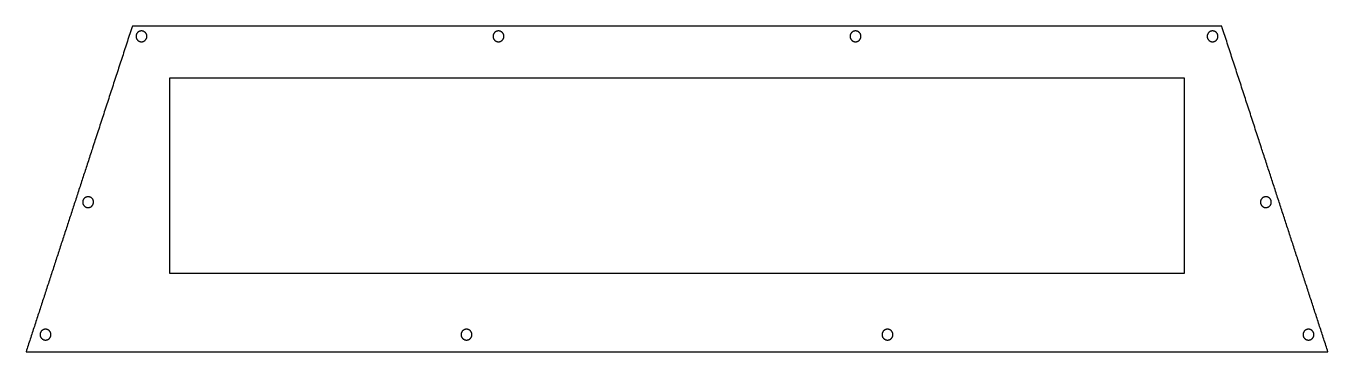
# Model space of a CAD drawing. Header units: inches. Extents: x 14 to 37.7, y 31.2 to 37.1.
import ezdxf

# ---------------------------------------------------------------- set-up
doc = ezdxf.new("R2010")
doc.units = ezdxf.units.IN
doc.header["$MEASUREMENT"] = 0
doc.layers.add('cut white', color=1, linetype='Continuous', true_color=0xfb0007)

msp = doc.modelspace()

# ---------------------------------------------------------------- linework, layer by layer
at = {"layer": 'cut white'}
for points, knots in [([(15.943, 37.107), (15.581, 35.997), (15.219, 34.887), (14.615, 33.037), (14.012, 31.187)], [621.606313, 621.606313, 621.606313, 662.7739, 662.7739, 731.398868, 731.398868, 731.398868]), ([(37.663, 31.187), (37.06, 33.037), (36.457, 34.887), (36.095, 35.997), (35.733, 37.107)], [457.889434, 457.889434, 457.889434, 526.514401, 526.514401, 567.681988, 567.681988, 567.681988])]:
    msp.add_open_spline(points, degree=2, knots=knots, dxfattribs=at)
for points in [[(35.733, 37.107), (25.838, 37.107), (15.943, 37.107)], [(16.615, 36.158), (16.615, 34.386), (16.615, 32.615)], [(35.06, 36.158), (25.838, 36.158), (16.615, 36.158)], [(35.06, 32.615), (35.06, 34.386), (35.06, 36.158)], [(16.615, 32.615), (25.838, 32.615), (35.06, 32.615)], [(14.04, 31.184), (25.838, 31.184), (37.636, 31.184)]]:
    msp.add_open_spline(points, degree=2, dxfattribs=at)
for points, weights, knots in [([(16.207, 36.92), (16.207, 36.821), (16.108, 36.821), (16.01, 36.821), (16.01, 36.92), (16.01, 37.018), (16.108, 37.018), (16.207, 37.018), (16.207, 36.92)], [1, 0.707106781187, 1, 0.707106781187, 1, 0.707106781187, 1, 0.707106781187, 1], [-15.707963, -15.707963, -15.707963, -11.780972, -11.780972, -7.853982, -7.853982, -3.926991, -3.926991, 0, 0, 0]), ([(22.693, 36.92), (22.693, 36.821), (22.594, 36.821), (22.496, 36.821), (22.496, 36.92), (22.496, 37.018), (22.594, 37.018), (22.693, 37.018), (22.693, 36.92)], [1, 0.707106781187, 1, 0.707106781187, 1, 0.707106781187, 1, 0.707106781187, 1], [-15.707963, -15.707963, -15.707963, -11.780972, -11.780972, -7.853982, -7.853982, -3.926991, -3.926991, 0, 0, 0]), ([(29.179, 36.92), (29.179, 36.821), (29.081, 36.821), (28.982, 36.821), (28.982, 36.92), (28.982, 37.018), (29.081, 37.018), (29.179, 37.018), (29.179, 36.92)], [1, 0.707106781187, 1, 0.707106781187, 1, 0.707106781187, 1, 0.707106781187, 1], [-15.707963, -15.707963, -15.707963, -11.780972, -11.780972, -7.853982, -7.853982, -3.926991, -3.926991, 0, 0, 0]), ([(35.665, 36.92), (35.665, 36.821), (35.567, 36.821), (35.469, 36.821), (35.469, 36.92), (35.469, 37.018), (35.567, 37.018), (35.665, 37.018), (35.665, 36.92)], [1, 0.707106781187, 1, 0.707106781187, 1, 0.707106781187, 1, 0.707106781187, 1], [-15.707963, -15.707963, -15.707963, -11.780972, -11.780972, -7.853982, -7.853982, -3.926991, -3.926991, 0, 0, 0]), ([(15.238, 33.907), (15.238, 33.808), (15.14, 33.808), (15.041, 33.808), (15.041, 33.907), (15.041, 34.005), (15.14, 34.005), (15.238, 34.005), (15.238, 33.907)], [1, 0.707106781187, 1, 0.707106781187, 1, 0.707106781187, 1, 0.707106781187, 1], [-15.707963, -15.707963, -15.707963, -11.780972, -11.780972, -7.853982, -7.853982, -3.926991, -3.926991, 0, 0, 0]), ([(36.634, 33.907), (36.634, 33.808), (36.535, 33.808), (36.437, 33.808), (36.437, 33.907), (36.437, 34.005), (36.535, 34.005), (36.634, 34.005), (36.634, 33.907)], [1, 0.707106781187, 1, 0.707106781187, 1, 0.707106781187, 1, 0.707106781187, 1], [-15.707963, -15.707963, -15.707963, -11.780972, -11.780972, -7.853982, -7.853982, -3.926991, -3.926991, 0, 0, 0]), ([(14.464, 31.499), (14.464, 31.4), (14.366, 31.4), (14.267, 31.4), (14.267, 31.499), (14.267, 31.597), (14.366, 31.597), (14.464, 31.597), (14.464, 31.499)], [1, 0.707106900396, 1, 0.707106781187, 1, 0.707106781187, 1, 0.707106900396, 1], [-15.707963, -15.707963, -15.707963, -11.780973, -11.780973, -7.853982, -7.853982, -3.92699, -3.92699, 0, 0, 0]), ([(22.112, 31.499), (22.112, 31.4), (22.014, 31.4), (21.915, 31.4), (21.915, 31.499), (21.915, 31.597), (22.014, 31.597), (22.112, 31.597), (22.112, 31.499)], [1, 0.707106781187, 1, 0.707106781187, 1, 0.707106781187, 1, 0.707106781187, 1], [-15.707963, -15.707963, -15.707963, -11.780972, -11.780972, -7.853982, -7.853982, -3.926991, -3.926991, 0, 0, 0]), ([(29.76, 31.499), (29.76, 31.4), (29.662, 31.4), (29.563, 31.4), (29.563, 31.499), (29.563, 31.597), (29.662, 31.597), (29.76, 31.597), (29.76, 31.499)], [1, 0.707106781187, 1, 0.707106781187, 1, 0.707106781187, 1, 0.707106781187, 1], [-15.707963, -15.707963, -15.707963, -11.780972, -11.780972, -7.853982, -7.853982, -3.926991, -3.926991, 0, 0, 0]), ([(37.408, 31.499), (37.408, 31.4), (37.309, 31.4), (37.211, 31.4), (37.211, 31.499), (37.211, 31.597), (37.309, 31.597), (37.408, 31.597), (37.408, 31.499)], [1, 0.707106781187, 1, 0.707106781187, 1, 0.707106781187, 1, 0.707106781187, 1], [-15.707963, -15.707963, -15.707963, -11.780972, -11.780972, -7.853982, -7.853982, -3.926991, -3.926991, 0, 0, 0])]:
    msp.add_rational_spline(points, weights, degree=2, knots=knots, dxfattribs=at)
for points in [[(14.012, 31.187), (14.025, 31.184), (14.04, 31.184)], [(37.636, 31.184), (37.65, 31.184), (37.663, 31.187)]]:
    msp.add_rational_spline(points, [1, 0.992951327039, 1], degree=2, dxfattribs=at)

doc.saveas('drawing.dxf')
